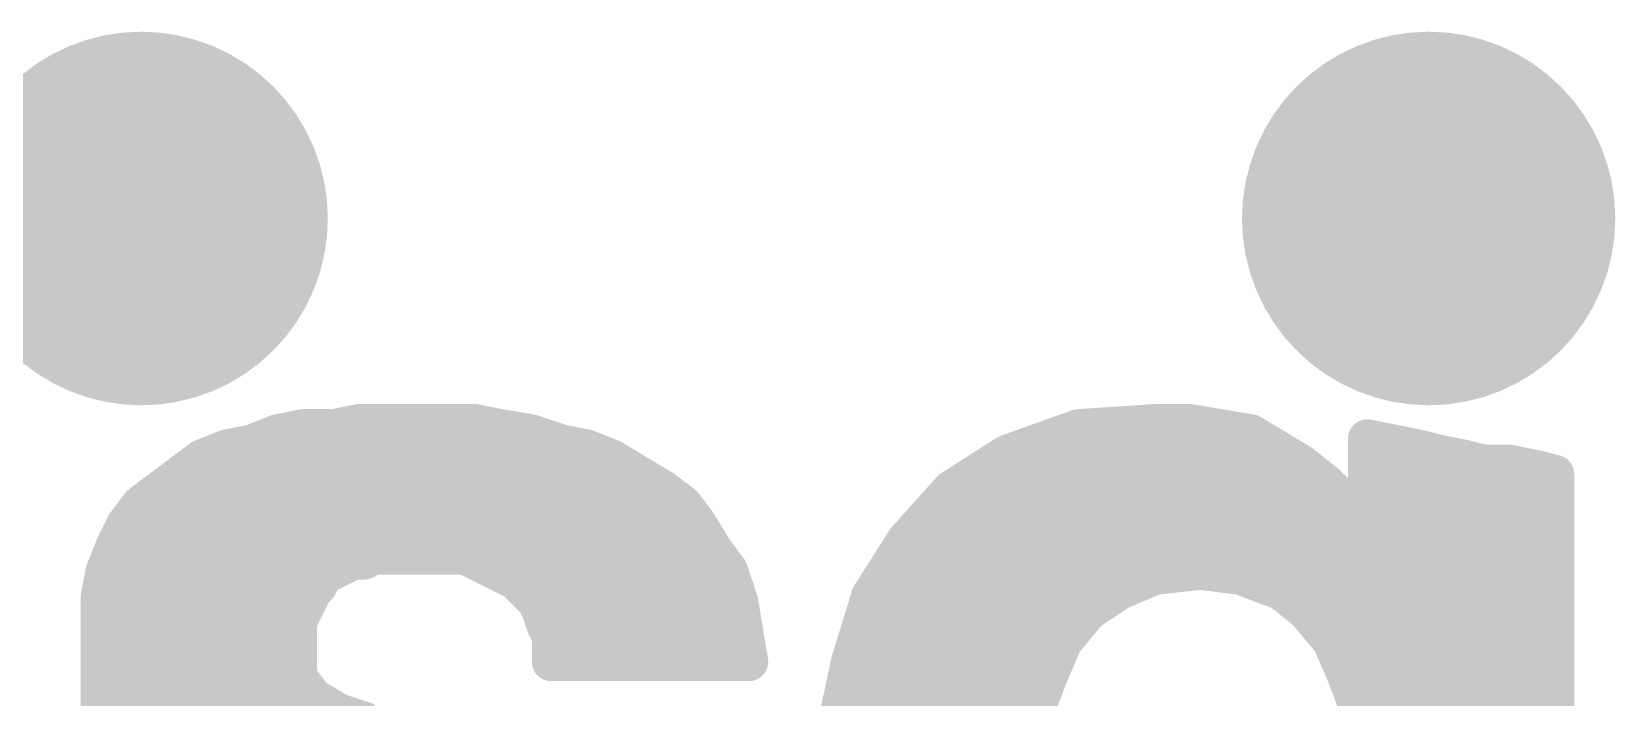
# Model space of a CAD drawing. Extents: x -38 to 69, y -72 to 37.
# Drawn here: x 16.294 to 19.418, y 7.946 to 9.258 of the extents above; entities that cross this region are included whole.
import ezdxf

# ---------------------------------------------------------------- set-up
doc = ezdxf.new("R2010")
doc.units = 0
doc.layers.add('18', color=110, linetype='CONTINUOUS')
doc.layers.add('22', color=40, linetype='CONTINUOUS')

# ---------------------------------------------------------------- blocks, each defined once
blk = doc.blocks.new('ROUNDV')
at = {"const_width": 0.5}
blk.add_lwpolyline([(0, -0.25, 1), (0, 0.25, 1), (0, -0.25)], format="xyb", dxfattribs=at)

msp = doc.modelspace()

# ---------------------------------------------------------------- linework, layer by layer
at = {"layer": '22', "const_width": 0.0762}
for points in [[(16.779, 8.466), (16.729, 8.446)], [(16.829, 8.476), (16.779, 8.466)], [(16.889, 8.476), (16.829, 8.476)], [(16.939, 8.486), (16.889, 8.476)], [(17.169, 8.486), (16.939, 8.486)], [(17.219, 8.476), (17.169, 8.486)], [(17.279, 8.466), (17.219, 8.476)], [(17.339, 8.446), (17.279, 8.466)], [(18.359, 8.476), (18.219, 8.426)], [(18.509, 8.486), (18.359, 8.476)], [(18.579, 8.486), (18.509, 8.486)], [(18.639, 8.476), (18.579, 8.486)], [(18.699, 8.466), (18.639, 8.476)], [(18.749, 8.436), (18.699, 8.466)], [(16.679, 8.436), (16.629, 8.416)], [(16.729, 8.446), (16.679, 8.436)], [(16.7595, 8.4582), (17.3024, 8.4582)], [(17.389, 8.436), (17.339, 8.446)], [(17.439, 8.416), (17.389, 8.436)], [(18.3092, 8.4582), (18.712, 8.4582)], [(18.799, 8.406), (18.749, 8.436)], [(18.979, 8.446), (18.929, 8.456)], [(18.929, 8.456), (18.929, 8.276)], [(19.029, 8.436), (18.979, 8.446)], [(19.069, 8.426), (19.029, 8.436)], [(16.629, 8.416), (16.589, 8.386)], [(17.489, 8.386), (17.439, 8.416)], [(18.219, 8.426), (18.109, 8.356)], [(18.849, 8.366), (18.799, 8.406)], [(19.119, 8.416), (19.069, 8.426)], [(19.159, 8.406), (19.119, 8.416)], [(19.209, 8.406), (19.159, 8.406)], [(19.259, 8.396), (19.209, 8.406)], [(16.589, 8.386), (16.549, 8.356)], [(16.5837, 8.382), (17.4957, 8.382)], [(17.539, 8.356), (17.489, 8.386)], [(18.1499, 8.382), (18.829, 8.382)], [(18.929, 8.382), (19.299, 8.382)], [(19.299, 8.386), (19.259, 8.396)], [(19.299, 6.536), (19.299, 8.386)], [(16.549, 8.356), (16.509, 8.326)], [(17.579, 8.326), (17.539, 8.356)], [(18.109, 8.356), (18.019, 8.256)], [(18.889, 8.326), (18.849, 8.366)], [(16.509, 8.326), (16.479, 8.286)], [(16.4939, 8.3058), (17.5941, 8.3058)], [(17.609, 8.286), (17.579, 8.326)], [(18.0638, 8.3058), (18.9052, 8.3058)], [(18.929, 8.276), (18.889, 8.326)], [(18.929, 8.3058), (19.299, 8.3058)], [(16.479, 8.286), (16.459, 8.246)], [(17.639, 8.236), (17.609, 8.286)], [(16.459, 8.246), (16.439, 8.196)], [(18.019, 8.256), (17.949, 8.146)], [(16.4524, 8.2296), (17.6438, 8.2296)], [(16.909, 8.206), (16.929, 8.216)], [(16.929, 8.216), (16.949, 8.216)], [(16.949, 8.216), (16.969, 8.226)], [(16.969, 8.226), (17.149, 8.226)], [(17.149, 8.226), (17.169, 8.216)], [(17.169, 8.216), (17.189, 8.206)], [(17.669, 8.196), (17.639, 8.236)], [(18.0022, 8.2296), (19.299, 8.2296)], [(16.439, 8.196), (16.429, 8.146)], [(16.859, 8.166), (16.869, 8.186)], [(16.869, 8.186), (16.889, 8.196)], [(16.889, 8.196), (16.909, 8.206)], [(17.189, 8.206), (17.209, 8.196)], [(17.209, 8.196), (17.229, 8.186)], [(17.229, 8.186), (17.249, 8.176)], [(17.689, 8.136), (17.669, 8.196)], [(18.439, 8.156), (18.509, 8.186)], [(18.509, 8.186), (18.599, 8.196)], [(18.599, 8.196), (18.679, 8.186)], [(18.679, 8.186), (18.759, 8.156)], [(16.4305, 8.1534), (16.8477, 8.1534)], [(16.839, 8.136), (16.849, 8.156)], [(16.849, 8.156), (16.859, 8.166)], [(17.249, 8.176), (17.259, 8.166)], [(17.259, 8.166), (17.279, 8.146)], [(17.2716, 8.1534), (17.6832, 8.1534)], [(17.9537, 8.1534), (18.4351, 8.1534)], [(18.379, 8.116), (18.439, 8.156)], [(18.759, 8.156), (18.809, 8.116)], [(18.7623, 8.1534), (19.299, 8.1534)], [(16.429, 8.146), (16.429, 7.276)], [(16.829, 8.116), (16.839, 8.136)], [(17.279, 8.146), (17.289, 8.136)], [(17.289, 8.136), (17.299, 8.116)], [(17.699, 8.076), (17.689, 8.136)], [(17.949, 8.146), (17.909, 8.016)], [(16.819, 8.096), (16.829, 8.116)], [(16.819, 7.986), (16.819, 8.096)], [(17.299, 8.116), (17.309, 8.086)], [(17.309, 8.086), (17.319, 8.066)], [(18.329, 8.056), (18.379, 8.116)], [(18.809, 8.116), (18.859, 8.056)], [(16.429, 8.0772), (16.819, 8.0772)], [(17.3134, 8.0772), (17.6988, 8.0772)], [(17.319, 8.066), (17.319, 8.016)], [(17.709, 8.016), (17.699, 8.076)], [(17.9278, 8.0772), (18.3467, 8.0772)], [(18.299, 7.986), (18.329, 8.056)], [(18.8413, 8.0772), (19.299, 8.0772)], [(18.859, 8.056), (18.889, 7.986)], [(16.429, 8.001), (16.819, 8.001)], [(17.319, 8.016), (17.709, 8.016)], [(17.909, 8.016), (17.879, 7.876)], [(17.9058, 8.001), (18.3054, 8.001)], [(18.8826, 8.001), (19.299, 8.001)], [(16.849, 7.946), (16.819, 7.986)], [(18.269, 7.906), (18.299, 7.986)], [(18.889, 7.986), (18.919, 7.906)], [(16.899, 7.916), (16.849, 7.946)], [(16.429, 7.9248), (16.8843, 7.9248)], [(16.959, 7.896), (16.899, 7.916)], [(17.8895, 7.9248), (18.2761, 7.9248)], [(18.912, 7.9248), (19.299, 7.9248)]]:
    msp.add_lwpolyline(points, dxfattribs=at)
at = {"layer": '22', "const_width": 0.0381}
for points in [[(16.7753, 8.4847, 1), (16.7827, 8.4473)], [(16.7861, 8.4483, 1), (16.7719, 8.4837)], [(16.829, 8.4951, 1), (16.829, 8.457)], [(16.8327, 8.4573, 1), (16.8253, 8.4947)], [(16.8853, 8.4947, 1), (16.8927, 8.4573)], [(16.889, 8.457, 1), (16.889, 8.4951)], [(16.939, 8.5051, 1), (16.939, 8.467)], [(16.9427, 8.4673, 1), (16.9353, 8.5047)], [(17.1727, 8.5047, 1), (17.1653, 8.4673)], [(17.169, 8.467, 1), (17.169, 8.5051)], [(17.2221, 8.4948, 1), (17.2159, 8.4572)], [(17.2153, 8.4573, 1), (17.2227, 8.4947)], [(17.285, 8.4841, 1), (17.273, 8.4479)], [(17.2759, 8.4472, 1), (17.2821, 8.4848)], [(18.3577, 8.495, 1), (18.3603, 8.457)], [(18.3654, 8.4581, 1), (18.3526, 8.4939)], [(18.509, 8.5051, 1), (18.509, 8.467)], [(18.5103, 8.467, 1), (18.5077, 8.505)], [(18.5821, 8.5048, 1), (18.5759, 8.4672)], [(18.579, 8.467, 1), (18.579, 8.5051)], [(18.6421, 8.4948, 1), (18.6359, 8.4572)], [(18.6359, 8.4572, 1), (18.6421, 8.4948)], [(18.7088, 8.4823, 1), (18.6892, 8.4497)], [(18.6959, 8.4472, 1), (18.7021, 8.4848)], [(16.6753, 8.4547, 1), (16.6827, 8.4173)], [(16.6861, 8.4183, 1), (16.6719, 8.4537)], [(16.7219, 8.4637, 1), (16.7361, 8.4283)], [(16.7327, 8.4273, 1), (16.7253, 8.4647)], [(16.7595, 8.4772, 1), (16.7595, 8.4391)], [(17.3024, 8.4391, 1), (17.3024, 8.4772)], [(17.3427, 8.4647, 1), (17.3353, 8.4273)], [(17.333, 8.4279, 1), (17.345, 8.4641)], [(17.3961, 8.4537, 1), (17.3819, 8.4183)], [(17.3853, 8.4173, 1), (17.3927, 8.4547)], [(18.3092, 8.4772, 1), (18.3092, 8.4391)], [(18.712, 8.4391, 1), (18.712, 8.4772)], [(18.7588, 8.4523, 1), (18.7392, 8.4197)], [(18.7392, 8.4197, 1), (18.7588, 8.4523)], [(18.9327, 8.4747, 1), (18.9253, 8.4373)], [(18.9481, 8.456, 1), (18.91, 8.456)], [(18.9827, 8.4647, 1), (18.9753, 8.4273)], [(18.9753, 8.4273, 1), (18.9827, 8.4647)], [(19.0336, 8.4545, 1), (19.0244, 8.4175)], [(19.0253, 8.4173, 1), (19.0327, 8.4547)], [(16.6219, 8.4337, 1), (16.6361, 8.3983)], [(16.6404, 8.4008, 1), (16.6176, 8.4312)], [(17.4488, 8.4323, 1), (17.4292, 8.3997)], [(17.4319, 8.3983, 1), (17.4461, 8.4337)], [(18.2126, 8.4439, 1), (18.2254, 8.4081)], [(18.2292, 8.4099, 1), (18.2088, 8.4421)], [(18.8109, 8.4209, 1), (18.7871, 8.3911)], [(18.7892, 8.3897, 1), (18.8088, 8.4223)], [(19.0727, 8.4447, 1), (19.0653, 8.4073)], [(19.0644, 8.4075, 1), (19.0736, 8.4445)], [(19.1236, 8.4345, 1), (19.1144, 8.3975)], [(19.1153, 8.3973, 1), (19.1227, 8.4347)], [(19.159, 8.4251, 1), (19.159, 8.387)], [(19.1544, 8.3875, 1), (19.1636, 8.4245)], [(19.2127, 8.4247, 1), (19.2053, 8.3873)], [(19.209, 8.387, 1), (19.209, 8.4251)], [(16.5837, 8.401, 1), (16.5837, 8.3629)], [(16.5776, 8.4012, 1), (16.6004, 8.3708)], [(16.6004, 8.3708, 1), (16.5776, 8.4012)], [(17.4988, 8.4023, 1), (17.4792, 8.3697)], [(17.4792, 8.3697, 1), (17.4988, 8.4023)], [(17.4957, 8.3629, 1), (17.4957, 8.401)], [(18.1499, 8.401, 1), (18.1499, 8.3629)], [(18.829, 8.3629, 1), (18.829, 8.401)], [(18.929, 8.401, 1), (18.929, 8.3629)], [(19.2636, 8.4145, 1), (19.2544, 8.3775)], [(19.2553, 8.3773, 1), (19.2627, 8.4147)], [(19.318, 8.386, 1), (19.2799, 8.386)], [(19.2944, 8.3675, 1), (19.3036, 8.4045)], [(19.299, 8.3629, 1), (19.299, 8.401)], [(16.5376, 8.3712, 1), (16.5604, 8.3408)], [(16.5604, 8.3408, 1), (16.5376, 8.3712)], [(17.5504, 8.3712, 1), (17.5276, 8.3408)], [(17.5292, 8.3397, 1), (17.5488, 8.3723)], [(18.0988, 8.3721, 1), (18.1192, 8.3399)], [(18.1232, 8.3433, 1), (18.0948, 8.3687)], [(18.8625, 8.3795, 1), (18.8355, 8.3525)], [(18.8371, 8.3511, 1), (18.8609, 8.3809)], [(16.4939, 8.3248, 1), (16.4939, 8.2867)], [(16.4976, 8.3412, 1), (16.5204, 8.3108)], [(16.5242, 8.3146, 1), (16.4938, 8.3374)], [(17.5942, 8.3374, 1), (17.5638, 8.3146)], [(17.5676, 8.3108, 1), (17.5904, 8.3412)], [(17.5941, 8.2867, 1), (17.5941, 8.3248)], [(18.0638, 8.3248, 1), (18.0638, 8.2867)], [(18.9039, 8.3379, 1), (18.8741, 8.3141)], [(18.8755, 8.3125, 1), (18.9025, 8.3395)], [(18.9052, 8.2867, 1), (18.9052, 8.3248)], [(18.929, 8.3248, 1), (18.929, 8.2867)], [(19.299, 8.2867, 1), (19.299, 8.3248)], [(16.4638, 8.2974, 1), (16.4942, 8.2746)], [(16.496, 8.2775, 1), (16.462, 8.2945)], [(17.6253, 8.2958, 1), (17.5927, 8.2762)], [(17.5938, 8.2746, 1), (17.6242, 8.2974)], [(16.4767, 8.2389, 1), (16.4413, 8.2531)], [(18.0048, 8.2687, 1), (18.0332, 8.2433)], [(18.0351, 8.2458, 1), (18.0029, 8.2662)], [(18.91, 8.276, 1), (18.9481, 8.276)], [(18.9141, 8.2641, 1), (18.9439, 8.2879)], [(16.4524, 8.2486, 1), (16.4524, 8.2105)], [(16.442, 8.2545, 1), (16.476, 8.2375)], [(16.929, 8.2351, 1), (16.929, 8.197)], [(16.9375, 8.199, 1), (16.9205, 8.233)], [(16.9405, 8.233, 1), (16.9575, 8.199)], [(16.949, 8.197, 1), (16.949, 8.2351)], [(16.969, 8.2451, 1), (16.969, 8.207)], [(16.9775, 8.209, 1), (16.9605, 8.243)], [(17.1575, 8.243, 1), (17.1405, 8.209)], [(17.149, 8.207, 1), (17.149, 8.2451)], [(17.1775, 8.233, 1), (17.1605, 8.199)], [(17.1605, 8.199, 1), (17.1775, 8.233)], [(17.6542, 8.2474, 1), (17.6238, 8.2246)], [(17.6227, 8.2262, 1), (17.6553, 8.2458)], [(17.6438, 8.2105, 1), (17.6438, 8.2486)], [(18.0022, 8.2486, 1), (18.0022, 8.2105)], [(19.299, 8.2105, 1), (19.299, 8.2486)], [(16.4213, 8.2031, 1), (16.4567, 8.1889)], [(16.4577, 8.1923, 1), (16.4203, 8.1997)], [(16.8605, 8.203, 1), (16.8775, 8.169)], [(16.886, 8.1775, 1), (16.852, 8.1945)], [(16.8805, 8.213, 1), (16.8975, 8.179)], [(16.8975, 8.179, 1), (16.8805, 8.213)], [(16.9005, 8.223, 1), (16.9175, 8.189)], [(16.9175, 8.189, 1), (16.9005, 8.223)], [(17.1975, 8.223, 1), (17.1805, 8.189)], [(17.1805, 8.189, 1), (17.1975, 8.223)], [(17.2175, 8.213, 1), (17.2005, 8.179)], [(17.2005, 8.179, 1), (17.2175, 8.213)], [(17.2375, 8.203, 1), (17.2205, 8.169)], [(17.2205, 8.169, 1), (17.2375, 8.203)], [(17.6871, 8.202, 1), (17.6509, 8.19)], [(17.6538, 8.1846, 1), (17.6842, 8.2074)], [(18.5069, 8.2049, 1), (18.5111, 8.1671)], [(18.5165, 8.1685, 1), (18.5015, 8.2035)], [(18.6014, 8.2149, 1), (18.5966, 8.1771)], [(18.6011, 8.1771, 1), (18.5969, 8.2149)], [(18.6857, 8.2038, 1), (18.6723, 8.1682)], [(18.6766, 8.1671, 1), (18.6814, 8.2049)], [(16.4305, 8.1724, 1), (16.4305, 8.1343)], [(16.8355, 8.1695, 1), (16.8625, 8.1425)], [(16.866, 8.1475, 1), (16.832, 8.1645)], [(16.842, 8.1745, 1), (16.876, 8.1575)], [(16.8725, 8.1525, 1), (16.8455, 8.1795)], [(16.8477, 8.1343, 1), (16.8477, 8.1724)], [(17.2625, 8.1895, 1), (17.2355, 8.1625)], [(17.2725, 8.1795, 1), (17.2455, 8.1525)], [(17.2405, 8.159, 1), (17.2575, 8.193)], [(17.2455, 8.1525, 1), (17.2725, 8.1795)], [(17.2716, 8.1724, 1), (17.2716, 8.1343)], [(17.6832, 8.1343, 1), (17.6832, 8.1724)], [(17.9537, 8.1724, 1), (17.9537, 8.1343)], [(18.4315, 8.1735, 1), (18.4465, 8.1385)], [(18.4496, 8.1401, 1), (18.4284, 8.1719)], [(18.4351, 8.1343, 1), (18.4351, 8.1724)], [(18.7709, 8.1709, 1), (18.7471, 8.1411)], [(18.7623, 8.1724, 1), (18.7623, 8.1343)], [(18.7523, 8.1382, 1), (18.7657, 8.1738)], [(19.299, 8.1343, 1), (19.299, 8.1724)], [(16.4103, 8.1497, 1), (16.4477, 8.1423)], [(16.4481, 8.146, 1), (16.41, 8.146)], [(16.822, 8.1445, 1), (16.856, 8.1275)], [(16.856, 8.1275, 1), (16.822, 8.1445)], [(17.2925, 8.1595, 1), (17.2655, 8.1325)], [(17.2655, 8.1325, 1), (17.2925, 8.1595)], [(17.306, 8.1445, 1), (17.272, 8.1275)], [(17.2755, 8.1225, 1), (17.3025, 8.1495)], [(17.7078, 8.1391, 1), (17.6702, 8.1329)], [(17.6709, 8.13, 1), (17.7071, 8.142)], [(17.9329, 8.1562, 1), (17.9651, 8.1358)], [(17.9672, 8.1404, 1), (17.9308, 8.1516)], [(16.838, 8.096, 1), (16.7999, 8.096)], [(16.802, 8.1045, 1), (16.836, 8.0875)], [(16.812, 8.1245, 1), (16.846, 8.1075)], [(16.846, 8.1075, 1), (16.812, 8.1245)], [(17.3171, 8.122, 1), (17.2809, 8.11)], [(17.282, 8.1075, 1), (17.316, 8.1245)], [(17.326, 8.0945, 1), (17.292, 8.0775)], [(18.3684, 8.1319, 1), (18.3896, 8.1001)], [(18.3936, 8.1038, 1), (18.3644, 8.1282)], [(18.8236, 8.1282, 1), (18.7944, 8.1038)], [(18.7971, 8.1011, 1), (18.8209, 8.1309)], [(16.429, 8.0963, 1), (16.429, 8.0582)], [(16.819, 8.0582, 1), (16.819, 8.0963)], [(17.2909, 8.08, 1), (17.3271, 8.092)], [(17.3134, 8.0963, 1), (17.3134, 8.0582)], [(17.338, 8.066, 1), (17.2999, 8.066)], [(17.302, 8.0575, 1), (17.336, 8.0745)], [(17.7178, 8.0791, 1), (17.6802, 8.0729)], [(17.6802, 8.0729, 1), (17.7178, 8.0791)], [(17.6988, 8.0582, 1), (17.6988, 8.0963)], [(17.9278, 8.0963, 1), (17.9278, 8.0582)], [(18.3465, 8.0485, 1), (18.3115, 8.0635)], [(18.3467, 8.0582, 1), (18.3467, 8.0963)], [(18.8413, 8.0963, 1), (18.8413, 8.0582)], [(18.8765, 8.0635, 1), (18.8415, 8.0485)], [(19.299, 8.0582, 1), (19.299, 8.0963)], [(18.3144, 8.0682, 1), (18.3436, 8.0438)], [(18.8444, 8.0438, 1), (18.8736, 8.0682)], [(16.429, 8.0201, 1), (16.429, 7.982)], [(16.819, 7.982, 1), (16.819, 8.0201)], [(17.319, 8.0351, 1), (17.319, 7.997)], [(17.2999, 8.016, 1), (17.338, 8.016)], [(17.6902, 8.0129, 1), (17.7278, 8.0191)], [(17.709, 7.997, 1), (17.709, 8.0351)], [(17.9058, 8.0201, 1), (17.9058, 7.982)], [(17.8908, 8.0216, 1), (17.9272, 8.0104)], [(17.9276, 8.012, 1), (17.8904, 8.02)], [(18.3054, 7.982, 1), (18.3054, 8.0201)], [(18.8826, 8.0201, 1), (18.8826, 7.982)], [(19.299, 7.982, 1), (19.299, 8.0201)], [(16.8342, 7.9974, 1), (16.8038, 7.9746)], [(16.7999, 7.986, 1), (16.838, 7.986)], [(18.2815, 7.9935, 1), (18.3165, 7.9785)], [(18.3168, 7.9793, 1), (18.2812, 7.9927)], [(18.9068, 7.9927, 1), (18.8712, 7.9793)], [(18.8715, 7.9785, 1), (18.9065, 7.9935)], [(16.8588, 7.9623, 1), (16.8392, 7.9297)], [(16.8338, 7.9346, 1), (16.8642, 7.9574)], [(16.429, 7.9439, 1), (16.429, 7.9058)], [(16.905, 7.9341, 1), (16.893, 7.8979)], [(16.8843, 7.9058, 1), (16.8843, 7.9439)], [(16.8892, 7.8997, 1), (16.9088, 7.9323)], [(17.8895, 7.9439, 1), (17.8895, 7.9058)], [(18.2761, 7.9058, 1), (18.2761, 7.9439)], [(18.912, 7.9439, 1), (18.912, 7.9058)], [(19.299, 7.9058, 1), (19.299, 7.9439)]]:
    msp.add_lwpolyline(points, format="xyb", dxfattribs=at)

# ---------------------------------------------------------------- block references
at = {"layer": '18', "xscale": 0.7366, "yscale": 0.7366}
for p in [(16.51, 8.89), (16.51, 8.89), (19.05, 8.89), (19.05, 8.89)]:
    msp.add_blockref('ROUNDV', p, dxfattribs=at)

doc.saveas('drawing.dxf')
